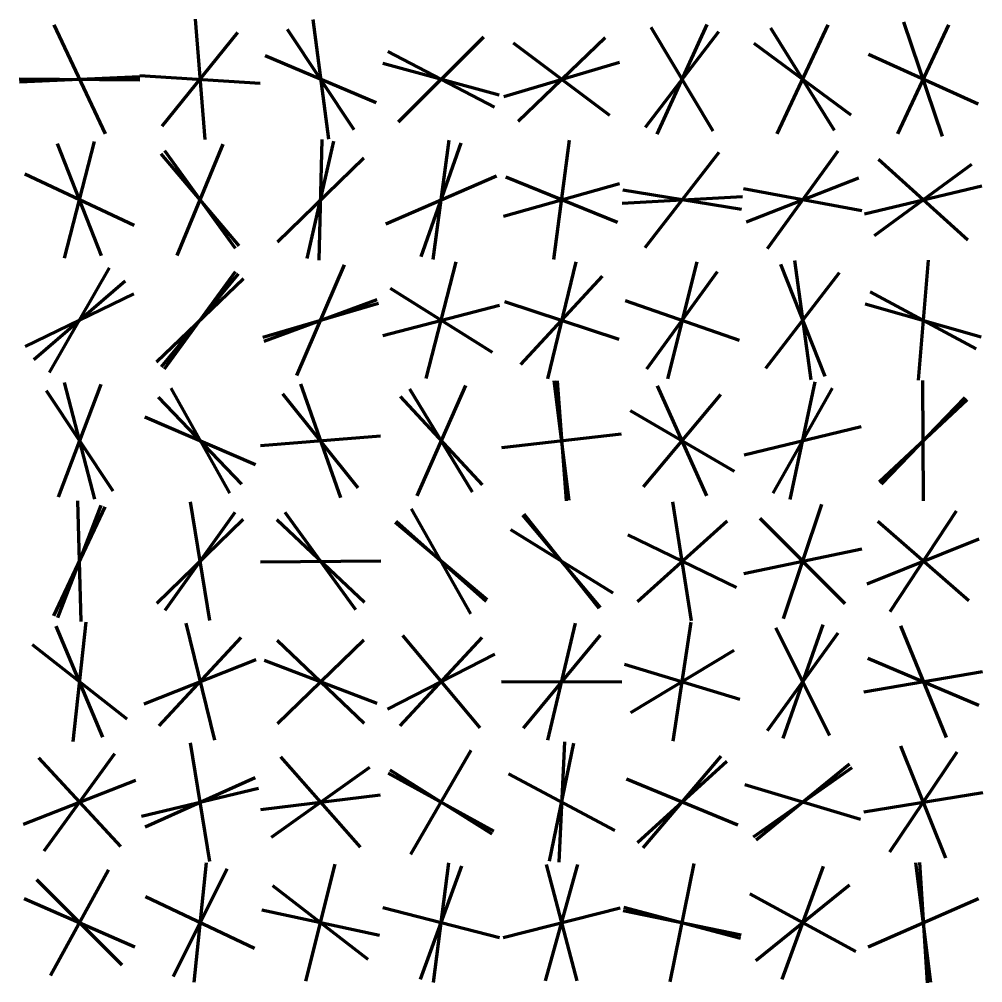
# Model space of a CAD drawing. Header units: millimetres. Extents: x 18 to 300, y 18 to 300.
# Drawn here: x 17.6 to 299.6, y 17.7 to 299.8 of the extents above; entities that cross this region are included whole.
import ezdxf

# ---------------------------------------------------------------- set-up
doc = ezdxf.new("R2010")
doc.units = ezdxf.units.MM
doc.header["$MEASUREMENT"] = 0
doc.layers.add('Camada 1', color=7, linetype='Continuous')

# ---------------------------------------------------------------- blocks, each defined once
blk = doc.blocks.new('block 3')
at = {"layer": 'Camada 1', "color": 250, "lineweight": 106, "true_color": 0x262624}
blk.add_lwpolyline([(27.76786649940278, 298.1825364132215), (42.7876890385139, 266.26190789009)], dxfattribs=at)
blk = doc.blocks.new('block 4')
at = {"layer": 'Camada 1', "color": 250, "lineweight": 106, "true_color": 0x262624}
blk.add_lwpolyline([(69.15898042657697, 299.8057369717695), (71.95213064925636, 264.638707331542)], dxfattribs=at)
blk = doc.blocks.new('block 5')
at = {"layer": 'Camada 1', "color": 250, "lineweight": 106, "true_color": 0x262624}
blk.add_lwpolyline([(103.5423211535905, 299.7116949487701), (108.1243454601595, 264.7327493545415)], dxfattribs=at)
blk = doc.blocks.new('block 6')
at = {"layer": 'Camada 1', "color": 250, "lineweight": 106, "true_color": 0x262624}
blk.add_lwpolyline([(128.6356599804042, 269.7525177883807), (153.5865621712625, 294.6919265149309)], dxfattribs=at)
blk = doc.blocks.new('block 7')
at = {"layer": 'Camada 1', "color": 250, "lineweight": 106, "true_color": 0x262624}
blk.add_lwpolyline([(163.6994429434045, 269.9703500572663), (189.0783347461789, 294.4740942460453)], dxfattribs=at)
blk = doc.blocks.new('block 8')
at = {"layer": 'Camada 1', "color": 250, "lineweight": 106, "true_color": 0x262624}
blk.add_lwpolyline([(204.3876171139189, 266.155304221321), (218.9457161135811, 298.2891400819905)], dxfattribs=at)
blk = doc.blocks.new('block 9')
at = {"layer": 'Camada 1', "color": 250, "lineweight": 106, "true_color": 0x262624}
blk.add_lwpolyline([(261.1523911863025, 271.7692485931145), (232.7364975791143, 292.675195710197)], dxfattribs=at)
blk = doc.blocks.new('block 10')
at = {"layer": 'Camada 1', "color": 250, "lineweight": 106, "true_color": 0x262624}
blk.add_lwpolyline([(298.2892662451662, 274.9434528391864), (266.1551780581672, 289.5009914641251)], dxfattribs=at)
blk = doc.blocks.new('block 11')
at = {"layer": 'Camada 1', "color": 250, "lineweight": 106, "true_color": 0x262624}
blk.add_lwpolyline([(51.24258554190833, 239.4440894471913), (19.31296999600834, 254.4447993182036)], dxfattribs=at)
blk = doc.blocks.new('block 12')
at = {"layer": 'Camada 1', "color": 250, "lineweight": 106, "true_color": 0x262624}
blk.add_lwpolyline([(81.96829329368671, 233.4952870089756), (59.14281778214662, 260.3936017564192)], dxfattribs=at)
blk = doc.blocks.new('block 13')
at = {"layer": 'Camada 1', "color": 250, "lineweight": 106, "true_color": 0x262624}
blk.add_lwpolyline([(105.4190266487102, 229.3104222422982), (106.2476399650398, 264.5784665230967)], dxfattribs=at)
blk = doc.blocks.new('block 14')
at = {"layer": 'Camada 1', "color": 250, "lineweight": 106, "true_color": 0x262624}
blk.add_lwpolyline([(138.7929331019404, 229.4585514653827), (143.4292890497262, 264.4303373000121)], dxfattribs=at)
blk = doc.blocks.new('block 15')
at = {"layer": 'Camada 1', "color": 250, "lineweight": 106, "true_color": 0x262624}
blk.add_lwpolyline([(174.1230005087262, 229.4516987028178), (178.6547771808572, 264.4371900625771)], dxfattribs=at)
blk = doc.blocks.new('block 16')
at = {"layer": 'Camada 1', "color": 250, "lineweight": 106, "true_color": 0x262624}
blk.add_lwpolyline([(200.8536727969384, 233.0085358517208), (222.4796604305617, 260.8803529136741)], dxfattribs=at)
blk = doc.blocks.new('block 17')
at = {"layer": 'Camada 1', "color": 250, "lineweight": 106, "true_color": 0x262624}
blk.add_lwpolyline([(236.6016617322537, 232.6560832806155), (257.287227033163, 261.2328054847793)], dxfattribs=at)
blk = doc.blocks.new('block 18')
at = {"layer": 'Camada 1', "color": 250, "lineweight": 106, "true_color": 0x262624}
blk.add_lwpolyline([(265.0667957712814, 242.8430142081038), (299.377648532052, 251.0458745572911)], dxfattribs=at)
blk = doc.blocks.new('block 19')
at = {"layer": 'Camada 1', "color": 250, "lineweight": 106, "true_color": 0x262624}
blk.add_lwpolyline([(21.93146440169622, 200.1338299360113), (48.62409113622044, 223.1995032914669)], dxfattribs=at)
blk = doc.blocks.new('block 20')
at = {"layer": 'Camada 1', "color": 250, "lineweight": 106, "true_color": 0x262624}
blk.add_lwpolyline([(60.16037417106511, 197.4163826061364), (80.95073690476823, 225.9169506213418)], dxfattribs=at)
blk = doc.blocks.new('block 21')
at = {"layer": 'Camada 1', "color": 250, "lineweight": 106, "true_color": 0x262624}
blk.add_lwpolyline([(89.27397636327493, 205.5906407145167), (122.3926902504751, 217.7426925129615)], dxfattribs=at)
blk = doc.blocks.new('block 22')
at = {"layer": 'Camada 1', "color": 250, "lineweight": 106, "true_color": 0x262624}
blk.add_lwpolyline([(126.1808254833806, 221.0590558360262), (156.041396668286, 202.274277391452)], dxfattribs=at)
blk = doc.blocks.new('block 23')
at = {"layer": 'Camada 1', "color": 250, "lineweight": 106, "true_color": 0x262624}
blk.add_lwpolyline([(180.5677366798705, 228.8033998185483), (172.2100410097128, 194.5299334089299)], dxfattribs=at)
blk = doc.blocks.new('block 24')
at = {"layer": 'Camada 1', "color": 250, "lineweight": 106, "true_color": 0x262624}
blk.add_lwpolyline([(215.9353928245519, 228.781232950503), (207.3979404029481, 194.5521002769752)], dxfattribs=at)
blk = doc.blocks.new('block 25')
at = {"layer": 'Camada 1', "color": 250, "lineweight": 106, "true_color": 0x262624}
blk.add_lwpolyline([(240.4217509407095, 228.0552259676295), (253.4671378247072, 195.2781072598487)], dxfattribs=at)
blk = doc.blocks.new('block 26')
at = {"layer": 'Camada 1', "color": 250, "lineweight": 106, "true_color": 0x262624}
blk.add_lwpolyline([(265.2628123262635, 216.5152552886154), (299.1816319770699, 206.8180779388629)], dxfattribs=at)
blk = doc.blocks.new('block 27')
at = {"layer": 'Camada 1', "color": 250, "lineweight": 106, "true_color": 0x262624}
blk.add_lwpolyline([(39.72549192442108, 159.3199630842224), (30.83006361349559, 193.4578146053391)], dxfattribs=at)
blk = doc.blocks.new('block 28')
at = {"layer": 'Camada 1', "color": 250, "lineweight": 106, "true_color": 0x262624}
blk.add_lwpolyline([(82.74378041841274, 163.6382969142412), (58.3673306574206, 189.1394807753204)], dxfattribs=at)
blk = doc.blocks.new('block 29')
at = {"layer": 'Camada 1', "color": 250, "lineweight": 106, "true_color": 0x262624}
blk.add_lwpolyline([(116.8633845404688, 162.6241374685334), (94.80328207328118, 190.1536402210282)], dxfattribs=at)
blk = doc.blocks.new('block 30')
at = {"layer": 'Camada 1', "color": 250, "lineweight": 106, "true_color": 0x262624}
blk.add_lwpolyline([(150.2814531281727, 161.3212010523258), (131.9407690234939, 191.4565766372357)], dxfattribs=at)
blk = doc.blocks.new('block 31')
at = {"layer": 'Camada 1', "color": 250, "lineweight": 106, "true_color": 0x262624}
blk.add_lwpolyline([(178.6161496995718, 158.8911828498073), (174.1616279900115, 193.8865948397543)], dxfattribs=at)
blk = doc.blocks.new('block 32')
at = {"layer": 'Camada 1', "color": 250, "lineweight": 106, "true_color": 0x262624}
blk.add_lwpolyline([(218.8713550186017, 160.2884893132426), (204.4619782088983, 192.4892883763189)], dxfattribs=at)
blk = doc.blocks.new('block 33')
at = {"layer": 'Camada 1', "color": 250, "lineweight": 106, "true_color": 0x262624}
blk.add_lwpolyline([(243.2860574511439, 159.1335528028757), (250.6028313142727, 193.6442248866858)], dxfattribs=at)
blk = doc.blocks.new('block 34')
at = {"layer": 'Camada 1', "color": 250, "lineweight": 106, "true_color": 0x262624}
blk.add_lwpolyline([(282.295460977656, 158.750152407459), (282.1489833256774, 194.0276252821025)], dxfattribs=at)
blk = doc.blocks.new('block 35')
at = {"layer": 'Camada 1', "color": 250, "lineweight": 106, "true_color": 0x262624}
blk.add_lwpolyline([(35.78244100723752, 123.4794429298054), (34.77311453067914, 158.7427792218395)], dxfattribs=at)
blk = doc.blocks.new('block 36')
at = {"layer": 'Camada 1', "color": 250, "lineweight": 106, "true_color": 0x262624}
blk.add_lwpolyline([(57.92815562959039, 128.7953005409009), (83.18295544624294, 153.426921610744)], dxfattribs=at)
blk = doc.blocks.new('block 37')
at = {"layer": 'Camada 1', "color": 250, "lineweight": 106, "true_color": 0x262624}
blk.add_lwpolyline([(118.6484366689866, 128.9907335912461), (93.01822994476345, 153.2314885603988)], dxfattribs=at)
blk = doc.blocks.new('block 38')
at = {"layer": 'Camada 1', "color": 250, "lineweight": 106, "true_color": 0x262624}
blk.add_lwpolyline([(154.6040912248286, 129.7502179698841), (127.618130926838, 152.4720041817607)], dxfattribs=at)
blk = doc.blocks.new('block 39')
at = {"layer": 'Camada 1', "color": 250, "lineweight": 106, "true_color": 0x262624}
blk.add_lwpolyline([(187.7296357960399, 127.6011945733201), (165.0481418935434, 154.6210275783248)], dxfattribs=at)
blk = doc.blocks.new('block 40')
at = {"layer": 'Camada 1', "color": 250, "lineweight": 106, "true_color": 0x262624}
blk.add_lwpolyline([(227.539173415374, 133.417352214204), (195.794159812126, 148.8048699374408)], dxfattribs=at)
blk = doc.blocks.new('block 41')
at = {"layer": 'Camada 1', "color": 250, "lineweight": 106, "true_color": 0x262624}
blk.add_lwpolyline([(259.3655874925142, 128.5873089988652), (234.5233012729025, 153.6349131527797)], dxfattribs=at)
blk = doc.blocks.new('block 42')
at = {"layer": 'Camada 1', "color": 250, "lineweight": 106, "true_color": 0x262624}
blk.add_lwpolyline([(295.5245602964979, 129.5275788844218), (268.9198840068354, 152.6946432672231)], dxfattribs=at)
blk = doc.blocks.new('block 43')
at = {"layer": 'Camada 1', "color": 250, "lineweight": 106, "true_color": 0x262624}
blk.add_lwpolyline([(42.10548748347873, 89.5694841386028), (28.45006805443794, 122.0971824751254)], dxfattribs=at)
blk = doc.blocks.new('block 44')
at = {"layer": 'Camada 1', "color": 250, "lineweight": 106, "true_color": 0x262624}
blk.add_lwpolyline([(58.57234369740863, 92.88987784910121), (82.53876737842471, 118.776788764627)], dxfattribs=at)
blk = doc.blocks.new('block 45')
at = {"layer": 'Camada 1', "color": 250, "lineweight": 106, "true_color": 0x262624}
blk.add_lwpolyline([(93.17918049946496, 93.54501372554003), (118.487486114285, 118.1216528881882)], dxfattribs=at)
blk = doc.blocks.new('block 46')
at = {"layer": 'Camada 1', "color": 250, "lineweight": 106, "true_color": 0x262624}
blk.add_lwpolyline([(125.4052836879499, 97.80479733352095), (156.8169384637168, 113.8618692802072)], dxfattribs=at)
blk = doc.blocks.new('block 47')
at = {"layer": 'Camada 1', "color": 250, "lineweight": 106, "true_color": 0x262624}
blk.add_lwpolyline([(158.750101942204, 105.893272888433), (194.0276757473793, 105.7733937252952)], dxfattribs=at)
blk = doc.blocks.new('block 48')
at = {"layer": 'Camada 1', "color": 250, "lineweight": 106, "true_color": 0x262624}
blk.add_lwpolyline([(194.7779470609121, 110.9226912396561), (228.555386166588, 100.7439753740721)], dxfattribs=at)
blk = doc.blocks.new('block 49')
at = {"layer": 'Camada 1', "color": 250, "lineweight": 106, "true_color": 0x262624}
blk.add_lwpolyline([(239.1199442105063, 121.6417996860645), (254.7689445549104, 90.02486692766368)], dxfattribs=at)
blk = doc.blocks.new('block 50')
at = {"layer": 'Camada 1', "color": 250, "lineweight": 106, "true_color": 0x262624}
blk.add_lwpolyline([(265.9827855557832, 112.7189061798543), (298.4616587475502, 98.94776043387387)], dxfattribs=at)
blk = doc.blocks.new('block 51')
at = {"layer": 'Camada 1', "color": 250, "lineweight": 106, "true_color": 0x262624}
blk.add_lwpolyline([(18.84435058824652, 64.14674485360182), (51.71120494967015, 76.9643662222097)], dxfattribs=at)
blk = doc.blocks.new('block 52')
at = {"layer": 'Camada 1', "color": 250, "lineweight": 106, "true_color": 0x262624}
blk.add_lwpolyline([(54.45549559556361, 63.35010910270589), (86.65561548026973, 77.76100197310562)], dxfattribs=at)
blk = doc.blocks.new('block 53')
at = {"layer": 'Camada 1', "color": 250, "lineweight": 106, "true_color": 0x262624}
blk.add_lwpolyline([(88.32249267509208, 68.43403019161724), (123.3441739386579, 72.67708088419428)], dxfattribs=at)
blk = doc.blocks.new('block 54')
at = {"layer": 'Camada 1', "color": 250, "lineweight": 106, "true_color": 0x262624}
blk.add_lwpolyline([(125.6454994049804, 79.0376112909104), (156.5767227466863, 62.07349978490112)], dxfattribs=at)
blk = doc.blocks.new('block 55')
at = {"layer": 'Camada 1', "color": 250, "lineweight": 106, "true_color": 0x262624}
blk.add_lwpolyline([(177.2422735099988, 88.17378835823737), (175.5355041795845, 52.93732271757415)], dxfattribs=at)
blk = doc.blocks.new('block 56')
at = {"layer": 'Camada 1', "color": 250, "lineweight": 106, "true_color": 0x262624}
blk.add_lwpolyline([(224.7017007587207, 82.43908481059063), (198.6316324687793, 58.67202626522089)], dxfattribs=at)
blk = doc.blocks.new('block 57')
at = {"layer": 'Camada 1', "color": 250, "lineweight": 106, "true_color": 0x262624}
blk.add_lwpolyline([(260.6127082732797, 81.70494871446884), (233.276180492137, 59.40616236134268)], dxfattribs=at)
blk = doc.blocks.new('block 58')
at = {"layer": 'Camada 1', "color": 250, "lineweight": 106, "true_color": 0x262624}
blk.add_lwpolyline([(292.0791515060556, 85.18331447762112), (272.3652927972777, 55.9277965981904)], dxfattribs=at)
blk = doc.blocks.new('block 59')
at = {"layer": 'Camada 1', "color": 250, "lineweight": 106, "true_color": 0x262624}
blk.add_lwpolyline([(43.73752840011625, 50.75560098278783), (26.81802713780041, 19.79995455510702)], dxfattribs=at)
blk = doc.blocks.new('block 60')
at = {"layer": 'Camada 1', "color": 250, "lineweight": 106, "true_color": 0x262624}
blk.add_lwpolyline([(72.3847471638194, 52.82156485984329), (68.72636391201395, 17.73399067805156)], dxfattribs=at)
blk = doc.blocks.new('block 61')
at = {"layer": 'Camada 1', "color": 250, "lineweight": 106, "true_color": 0x262624}
blk.add_lwpolyline([(88.59015308589295, 38.99303458689925), (123.076513527857, 31.5625209509956)], dxfattribs=at)
blk = doc.blocks.new('block 62')
at = {"layer": 'Camada 1', "color": 250, "lineweight": 106, "true_color": 0x262624}
blk.add_lwpolyline([(124.0285565394036, 39.67285901763871), (158.1936656122631, 30.88269652025614)], dxfattribs=at)
blk = doc.blocks.new('block 63')
at = {"layer": 'Camada 1', "color": 250, "lineweight": 106, "true_color": 0x262624}
blk.add_lwpolyline([(171.898856409795, 52.33562114684283), (180.8789212797884, 18.21993439105202)], dxfattribs=at)
blk = doc.blocks.new('block 64')
at = {"layer": 'Camada 1', "color": 250, "lineweight": 106, "true_color": 0x262624}
blk.add_lwpolyline([(194.3908879337178, 38.83837957411841), (228.9424452937822, 31.71717596377644)], dxfattribs=at)
blk = doc.blocks.new('block 65')
at = {"layer": 'Camada 1', "color": 250, "lineweight": 106, "true_color": 0x262624}
blk.add_lwpolyline([(233.2357746359087, 24.17810339289016), (260.653114129508, 46.37745214500469)], dxfattribs=at)
blk = doc.blocks.new('block 66')
at = {"layer": 'Camada 1', "color": 250, "lineweight": 106, "true_color": 0x262624}
blk.add_lwpolyline([(284.4338782000077, 17.7780931150069), (280.0105661033257, 52.77746242288795)], dxfattribs=at)
blk = doc.blocks.new('block 2')
at = {"layer": 'Camada 1'}
for name in ['block 4', 'block 5', 'block 3', 'block 8', 'block 6', 'block 7', 'block 9', 'block 10', 'block 13', 'block 14', 'block 15', 'block 12', 'block 16', 'block 17', 'block 11', 'block 18', 'block 23', 'block 24', 'block 20', 'block 25', 'block 19', 'block 22', 'block 21', 'block 26', 'block 27', 'block 31', 'block 32', 'block 33', 'block 34', 'block 28', 'block 29', 'block 30', 'block 35', 'block 36', 'block 37', 'block 38', 'block 39', 'block 41', 'block 42', 'block 40', 'block 43', 'block 49', 'block 44', 'block 45', 'block 46', 'block 48', 'block 50', 'block 47', 'block 55', 'block 58', 'block 56', 'block 54', 'block 57', 'block 51', 'block 52', 'block 53', 'block 60', 'block 63', 'block 66', 'block 59', 'block 65', 'block 62', 'block 61', 'block 64']:
    blk.add_blockref(name, (0, 0), dxfattribs=at)
blk = doc.blocks.new('block 68')
at = {"layer": 'Camada 1', "color": 142, "lineweight": 106, "true_color": 0x009fe3}
blk.add_lwpolyline([(17.65622370331486, 281.4403992047903), (52.89933183460181, 283.0040450985212)], dxfattribs=at)
blk = doc.blocks.new('block 69')
at = {"layer": 'Camada 1', "color": 142, "lineweight": 106, "true_color": 0x009fe3}
blk.add_lwpolyline([(59.45683789919204, 268.5127775527526), (81.6542731766413, 295.9316667505589)], dxfattribs=at)
blk = doc.blocks.new('block 70')
at = {"layer": 'Camada 1', "color": 142, "lineweight": 106, "true_color": 0x009fe3}
blk.add_lwpolyline([(122.0794554991302, 275.352439124413), (89.58721111461982, 289.0920051788985)], dxfattribs=at)
blk = doc.blocks.new('block 71')
at = {"layer": 'Camada 1', "color": 142, "lineweight": 106, "true_color": 0x009fe3}
blk.add_lwpolyline([(158.1251979141167, 277.5691306600668), (124.0970242375499, 286.8753136432447)], dxfattribs=at)
blk = doc.blocks.new('block 72')
at = {"layer": 'Camada 1', "color": 142, "lineweight": 106, "true_color": 0x009fe3}
blk.add_lwpolyline([(190.4989477515811, 271.6374858865763), (162.2788299380023, 292.8069584167352)], dxfattribs=at)
blk = doc.blocks.new('block 73')
at = {"layer": 'Camada 1', "color": 142, "lineweight": 106, "true_color": 0x009fe3}
blk.add_lwpolyline([(220.6970800487132, 267.0702573651525), (202.6362531787868, 297.374186938159)], dxfattribs=at)
blk = doc.blocks.new('block 74')
at = {"layer": 'Camada 1', "color": 142, "lineweight": 106, "true_color": 0x009fe3}
blk.add_lwpolyline([(256.2745510560007, 267.2529363709019), (237.614337709416, 297.1915079324096)], dxfattribs=at)
blk = doc.blocks.new('block 75')
at = {"layer": 'Camada 1', "color": 142, "lineweight": 106, "true_color": 0x009fe3}
blk.add_lwpolyline([(287.8977415073728, 265.5213574484008), (276.5467027959606, 298.9230868549108)], dxfattribs=at)
blk = doc.blocks.new('block 76')
at = {"layer": 'Camada 1', "color": 142, "lineweight": 106, "true_color": 0x009fe3}
blk.add_lwpolyline([(41.71127543052337, 230.5206655300094), (28.8442801073933, 263.3682232353855)], dxfattribs=at)
blk = doc.blocks.new('block 77')
at = {"layer": 'Camada 1', "color": 142, "lineweight": 106, "true_color": 0x009fe3}
blk.add_lwpolyline([(80.89237592747752, 232.651769551741), (60.21873514835583, 261.2371192136538)], dxfattribs=at)
blk = doc.blocks.new('block 78')
at = {"layer": 'Camada 1', "color": 142, "lineweight": 106, "true_color": 0x009fe3}
blk.add_lwpolyline([(101.9163089963482, 229.7459753359406), (109.7503576174018, 264.1429134294543)], dxfattribs=at)
blk = doc.blocks.new('block 79')
at = {"layer": 'Camada 1', "color": 142, "lineweight": 106, "true_color": 0x009fe3}
blk.add_lwpolyline([(135.2834426232061, 230.2960604018964), (146.9387795284605, 263.5928283634984)], dxfattribs=at)
blk = doc.blocks.new('block 80')
at = {"layer": 'Camada 1', "color": 142, "lineweight": 106, "true_color": 0x009fe3}
blk.add_lwpolyline([(192.7448118906824, 240.3403415302489), (160.0329657989009, 253.5485472351459)], dxfattribs=at)
blk = doc.blocks.new('block 81')
at = {"layer": 'Camada 1', "color": 142, "lineweight": 106, "true_color": 0x009fe3}
blk.add_lwpolyline([(229.0715407007459, 244.0807481865725), (194.2617925267542, 249.8081405788224)], dxfattribs=at)
blk = doc.blocks.new('block 82')
at = {"layer": 'Camada 1', "color": 142, "lineweight": 106, "true_color": 0x009fe3}
blk.add_lwpolyline([(264.2931737586741, 243.7582283519824), (229.5957150067426, 250.1306604134125)], dxfattribs=at)
blk = doc.blocks.new('block 83')
at = {"layer": 'Camada 1', "color": 142, "lineweight": 106, "true_color": 0x009fe3}
blk.add_lwpolyline([(295.297214273631, 235.1048924351629), (269.1472300297024, 258.783996330232)], dxfattribs=at)
blk = doc.blocks.new('block 84')
at = {"layer": 'Camada 1', "color": 142, "lineweight": 106, "true_color": 0x009fe3}
blk.add_lwpolyline([(26.51325846048963, 196.3593613279266), (44.04229707742704, 226.9739718995516)], dxfattribs=at)
blk = doc.blocks.new('block 85')
at = {"layer": 'Camada 1', "color": 142, "lineweight": 106, "true_color": 0x009fe3}
blk.add_lwpolyline([(57.82058681261107, 199.4621193738044), (83.29052426322228, 223.8712138536738)], dxfattribs=at)
blk = doc.blocks.new('block 86')
at = {"layer": 'Camada 1', "color": 142, "lineweight": 106, "true_color": 0x009fe3}
blk.add_lwpolyline([(88.90797807371509, 206.7005064856388), (122.7586885400349, 216.6328267418394)], dxfattribs=at)
blk = doc.blocks.new('block 87')
at = {"layer": 'Camada 1', "color": 142, "lineweight": 106, "true_color": 0x009fe3}
blk.add_lwpolyline([(124.0354965648242, 207.2446981547616), (158.1867255868425, 216.0886350727166)], dxfattribs=at)
blk = doc.blocks.new('block 88')
at = {"layer": 'Camada 1', "color": 142, "lineweight": 106, "true_color": 0x009fe3}
blk.add_lwpolyline([(159.6315051464512, 217.1730705552654), (193.1462725431321, 206.1602626722128)], dxfattribs=at)
blk = doc.blocks.new('block 89')
at = {"layer": 'Camada 1', "color": 142, "lineweight": 106, "true_color": 0x009fe3}
blk.add_lwpolyline([(195.0133759372002, 217.4802994142887), (228.3199572902998, 205.8530338131895)], dxfattribs=at)
blk = doc.blocks.new('block 90')
at = {"layer": 'Camada 1', "color": 142, "lineweight": 106, "true_color": 0x009fe3}
blk.add_lwpolyline([(244.5624980257159, 229.1439867440095), (249.3263907397008, 194.1893464834687)], dxfattribs=at)
blk = doc.blocks.new('block 91')
at = {"layer": 'Camada 1', "color": 142, "lineweight": 106, "true_color": 0x009fe3}
blk.add_lwpolyline([(283.6688761542115, 229.2461315962646), (280.7755681491218, 194.0872016312136)], dxfattribs=at)
blk = doc.blocks.new('block 92')
at = {"layer": 'Camada 1', "color": 142, "lineweight": 106, "true_color": 0x009fe3}
blk.add_lwpolyline([(41.52425536054712, 192.884703710458), (29.03130017736955, 159.8930739791035)], dxfattribs=at)
blk = doc.blocks.new('block 93')
at = {"layer": 'Camada 1', "color": 142, "lineweight": 106, "true_color": 0x009fe3}
blk.add_lwpolyline([(54.35876419443571, 183.3741837115832), (86.75234688139763, 169.4035939779784)], dxfattribs=at)
blk = doc.blocks.new('block 94')
at = {"layer": 'Camada 1', "color": 142, "lineweight": 106, "true_color": 0x009fe3}
blk.add_lwpolyline([(88.2526424389321, 174.9572079129116), (123.4140241748179, 177.82056977665)], dxfattribs=at)
blk = doc.blocks.new('block 95')
at = {"layer": 'Camada 1', "color": 142, "lineweight": 106, "true_color": 0x009fe3}
blk.add_lwpolyline([(148.1988803961587, 192.5411004339998), (134.023341755508, 160.2366772555618)], dxfattribs=at)
blk = doc.blocks.new('block 96')
at = {"layer": 'Camada 1', "color": 142, "lineweight": 106, "true_color": 0x009fe3}
blk.add_lwpolyline([(175.0554183143171, 193.9773019497657), (177.7223593752663, 158.8004757397959)], dxfattribs=at)
blk = doc.blocks.new('block 97')
at = {"layer": 'Camada 1', "color": 142, "lineweight": 106, "true_color": 0x009fe3}
blk.add_lwpolyline([(196.4210298828639, 185.2602452238733), (226.9123033446361, 167.5175324656882)], dxfattribs=at)
blk = doc.blocks.new('block 98')
at = {"layer": 'Camada 1', "color": 142, "lineweight": 106, "true_color": 0x009fe3}
blk.add_lwpolyline([(229.7937249397276, 172.2678192708755), (264.095163825689, 180.5099584186861)], dxfattribs=at)
blk = doc.blocks.new('block 99')
at = {"layer": 'Camada 1', "color": 142, "lineweight": 106, "true_color": 0x009fe3}
blk.add_lwpolyline([(269.3540829491762, 164.3248348023845), (295.0903613541571, 188.452942887177)], dxfattribs=at)
blk = doc.blocks.new('block 100')
at = {"layer": 'Camada 1', "color": 142, "lineweight": 106, "true_color": 0x009fe3}
blk.add_lwpolyline([(28.89955218986722, 124.6657888113948), (41.65600334804945, 157.5564333402501)], dxfattribs=at)
blk = doc.blocks.new('block 101')
at = {"layer": 'Camada 1', "color": 142, "lineweight": 106, "true_color": 0x009fe3}
blk.add_lwpolyline([(73.38160727408156, 123.700084431826), (67.72950380175178, 158.5221377198189)], dxfattribs=at)
blk = doc.blocks.new('block 102')
at = {"layer": 'Camada 1', "color": 142, "lineweight": 106, "true_color": 0x009fe3}
blk.add_lwpolyline([(116.1842934331244, 126.8286733343252), (95.48237318062559, 155.3935488173196)], dxfattribs=at)
blk = doc.blocks.new('block 103')
at = {"layer": 'Camada 1', "color": 142, "lineweight": 106, "true_color": 0x009fe3}
blk.add_lwpolyline([(149.7737278704592, 125.7459074109899), (132.4484942812074, 156.476314740655)], dxfattribs=at)
blk = doc.blocks.new('block 104')
at = {"layer": 'Camada 1', "color": 142, "lineweight": 106, "true_color": 0x009fe3}
blk.add_lwpolyline([(187.3689952355429, 127.306485831358), (165.4087824540405, 154.9157363202869)], dxfattribs=at)
blk = doc.blocks.new('block 105')
at = {"layer": 'Camada 1', "color": 142, "lineweight": 106, "true_color": 0x009fe3}
blk.add_lwpolyline([(214.4146543660503, 123.6875932271567), (208.9186788614497, 158.5346289244882)], dxfattribs=at)
blk = doc.blocks.new('block 106')
at = {"layer": 'Camada 1', "color": 142, "lineweight": 106, "true_color": 0x009fe3}
blk.add_lwpolyline([(229.6780722179674, 137.5051730630809), (264.2108165474493, 144.717049088564)], dxfattribs=at)
blk = doc.blocks.new('block 107')
at = {"layer": 'Camada 1', "color": 142, "lineweight": 106, "true_color": 0x009fe3}
blk.add_lwpolyline([(272.5175969697555, 126.3818664863878), (291.9268473335778, 155.8403556652571)], dxfattribs=at)
blk = doc.blocks.new('block 108')
at = {"layer": 'Camada 1', "color": 142, "lineweight": 106, "true_color": 0x009fe3}
blk.add_lwpolyline([(33.37499201498188, 88.29737569170024), (37.18056352293479, 123.369290922028)], dxfattribs=at)
blk = doc.blocks.new('block 109')
at = {"layer": 'Camada 1', "color": 142, "lineweight": 106, "true_color": 0x009fe3}
blk.add_lwpolyline([(54.1587787565627, 99.33132484140476), (86.95233231927064, 112.3353417723234)], dxfattribs=at)
blk = doc.blocks.new('block 110')
at = {"layer": 'Camada 1', "color": 142, "lineweight": 106, "true_color": 0x009fe3}
blk.add_lwpolyline([(89.3552023114559, 112.1263130639376), (122.3114643022941, 99.54035354979058)], dxfattribs=at)
blk = doc.blocks.new('block 111')
at = {"layer": 'Camada 1', "color": 142, "lineweight": 106, "true_color": 0x009fe3}
blk.add_lwpolyline([(129.8156756252025, 119.3811576349329), (152.4065465264641, 92.28550897879529)], dxfattribs=at)
blk = doc.blocks.new('block 112')
at = {"layer": 'Camada 1', "color": 142, "lineweight": 106, "true_color": 0x009fe3}
blk.add_lwpolyline([(187.6276675722155, 119.4281944168282), (165.1501101173679, 92.23847219689996)], dxfattribs=at)
blk = doc.blocks.new('block 113')
at = {"layer": 'Camada 1', "color": 142, "lineweight": 106, "true_color": 0x009fe3}
blk.add_lwpolyline([(226.7756402505074, 114.9354936308972), (196.5576929769926, 96.73117298283096)], dxfattribs=at)
blk = doc.blocks.new('block 114')
at = {"layer": 'Camada 1', "color": 142, "lineweight": 106, "true_color": 0x009fe3}
blk.add_lwpolyline([(252.7876861009835, 122.4762575767109), (241.1012026644332, 89.19040903701735)], dxfattribs=at)
blk = doc.blocks.new('block 115')
at = {"layer": 'Camada 1', "color": 142, "lineweight": 106, "true_color": 0x009fe3}
blk.add_lwpolyline([(275.5283258207915, 122.152713192087), (288.9161184825419, 89.51395342164116)], dxfattribs=at)
blk = doc.blocks.new('block 116')
at = {"layer": 'Camada 1', "color": 142, "lineweight": 106, "true_color": 0x009fe3}
blk.add_lwpolyline([(24.90476957831036, 56.28912264521592), (45.65078595960631, 84.8219884305956)], dxfattribs=at)
blk = doc.blocks.new('block 117')
at = {"layer": 'Camada 1', "color": 142, "lineweight": 106, "true_color": 0x009fe3}
blk.add_lwpolyline([(73.36595673349518, 53.14199616837707), (67.74515434233815, 87.96911490743446)], dxfattribs=at)
blk = doc.blocks.new('block 118')
at = {"layer": 'Camada 1', "color": 142, "lineweight": 106, "true_color": 0x009fe3}
blk.add_lwpolyline([(117.4967320383565, 57.32318853560074), (94.1699345753935, 83.78792254021079)], dxfattribs=at)
blk = doc.blocks.new('block 119')
at = {"layer": 'Camada 1', "color": 142, "lineweight": 106, "true_color": 0x009fe3}
blk.add_lwpolyline([(156.0351484375521, 61.15324147999218), (126.1870737141145, 79.95786959581935)], dxfattribs=at)
blk = doc.blocks.new('block 120')
at = {"layer": 'Camada 1', "color": 142, "lineweight": 106, "true_color": 0x009fe3}
blk.add_lwpolyline([(191.9757307006462, 62.29839140853397), (160.8020469889371, 78.81271966727755)], dxfattribs=at)
blk = doc.blocks.new('block 121')
at = {"layer": 'Camada 1', "color": 142, "lineweight": 106, "true_color": 0x009fe3}
blk.add_lwpolyline([(227.958535569541, 63.79497829470485), (195.374797657959, 77.31613278110667)], dxfattribs=at)
blk = doc.blocks.new('block 122')
at = {"layer": 'Camada 1', "color": 142, "lineweight": 106, "true_color": 0x009fe3}
blk.add_lwpolyline([(263.8484801437461, 65.51730525179146), (230.0404086216706, 75.59380582402007)], dxfattribs=at)
blk = doc.blocks.new('block 123')
at = {"layer": 'Camada 1', "color": 142, "lineweight": 106, "true_color": 0x009fe3}
blk.add_lwpolyline([(288.8028250119624, 54.19016289514133), (275.6416192913709, 86.9209481806702)], dxfattribs=at)
blk = doc.blocks.new('block 124')
at = {"layer": 'Camada 1', "color": 142, "lineweight": 106, "true_color": 0x009fe3}
blk.add_lwpolyline([(47.73700533276126, 22.79186354172223), (22.8185502051554, 47.76369199617262)], dxfattribs=at)
blk = doc.blocks.new('block 125')
at = {"layer": 'Camada 1', "color": 142, "lineweight": 106, "true_color": 0x009fe3}
blk.add_lwpolyline([(86.47893868708299, 27.68987505934699), (54.63217238875035, 42.86568047854787)], dxfattribs=at)
blk = doc.blocks.new('block 126')
at = {"layer": 'Camada 1', "color": 142, "lineweight": 106, "true_color": 0x009fe3}
blk.add_lwpolyline([(119.8040460495654, 24.50978845571902), (91.86262056418461, 46.04576708217584)], dxfattribs=at)
blk = doc.blocks.new('block 127')
at = {"layer": 'Camada 1', "color": 142, "lineweight": 106, "true_color": 0x009fe3}
blk.add_lwpolyline([(135.0905533376701, 18.6981737401255), (147.1316688139966, 51.85738179776935)], dxfattribs=at)
blk = doc.blocks.new('block 128')
at = {"layer": 'Camada 1', "color": 142, "lineweight": 106, "true_color": 0x009fe3}
blk.add_lwpolyline([(159.2990631046339, 30.91105642265081), (193.4787145849494, 39.64449911524404)], dxfattribs=at)
blk = doc.blocks.new('block 129')
at = {"layer": 'Camada 1', "color": 142, "lineweight": 106, "true_color": 0x009fe3}
blk.add_lwpolyline([(194.6238776554876, 39.82461884862862), (228.7094555720124, 30.73093668926623)], dxfattribs=at)
blk = doc.blocks.new('block 130')
at = {"layer": 'Camada 1', "color": 142, "lineweight": 106, "true_color": 0x009fe3}
blk.add_lwpolyline([(231.4429403428457, 43.69405783033343), (262.445948422571, 26.86149770756142)], dxfattribs=at)
blk = doc.blocks.new('block 131')
at = {"layer": 'Camada 1', "color": 142, "lineweight": 106, "true_color": 0x009fe3}
blk.add_lwpolyline([(281.1045598912233, 52.88122111229204), (283.3398844121101, 17.67433442560282)], dxfattribs=at)
blk = doc.blocks.new('block 67')
at = {"layer": 'Camada 1'}
for name in ['block 73', 'block 74', 'block 75', 'block 69', 'block 72', 'block 70', 'block 71', 'block 68', 'block 76', 'block 78', 'block 79', 'block 77', 'block 83', 'block 80', 'block 81', 'block 82', 'block 90', 'block 91', 'block 84', 'block 85', 'block 89', 'block 86', 'block 87', 'block 88', 'block 92', 'block 95', 'block 96', 'block 99', 'block 97', 'block 93', 'block 94', 'block 98', 'block 101', 'block 105', 'block 100', 'block 102', 'block 103', 'block 107', 'block 104', 'block 106', 'block 108', 'block 114', 'block 115', 'block 111', 'block 112', 'block 113', 'block 109', 'block 110', 'block 117', 'block 116', 'block 123', 'block 118', 'block 119', 'block 120', 'block 121', 'block 122', 'block 127', 'block 131', 'block 124', 'block 126', 'block 125', 'block 130', 'block 128', 'block 129']:
    blk.add_blockref(name, (0, 0), dxfattribs=at)
blk = doc.blocks.new('block 133')
at = {"layer": 'Camada 1', "color": 2, "lineweight": 106, "true_color": 0xffed00}
blk.add_lwpolyline([(17.63960591179879, 282.3812587717222), (52.91594962611788, 282.0631855315894)], dxfattribs=at)
blk = doc.blocks.new('block 134')
at = {"layer": 'Camada 1', "color": 2, "lineweight": 106, "true_color": 0xffed00}
blk.add_lwpolyline([(52.95231931243418, 283.3431421815687), (88.15879176339917, 281.1013021217428)], dxfattribs=at)
blk = doc.blocks.new('block 135')
at = {"layer": 'Camada 1', "color": 2, "lineweight": 106, "true_color": 0xffed00}
blk.add_lwpolyline([(96.08638353727169, 296.9234932133878), (115.5802830764783, 267.5209510899238)], dxfattribs=at)
blk = doc.blocks.new('block 136')
at = {"layer": 'Camada 1', "color": 2, "lineweight": 106, "true_color": 0xffed00}
blk.add_lwpolyline([(125.4713711077214, 290.3787490785912), (156.7508510439453, 274.0656952247204)], dxfattribs=at)
blk = doc.blocks.new('block 137')
at = {"layer": 'Camada 1', "color": 2, "lineweight": 106, "true_color": 0xffed00}
blk.add_lwpolyline([(159.4838595488316, 277.1873046758101), (193.2939181407518, 287.2571396275014)], dxfattribs=at)
blk = doc.blocks.new('block 138')
at = {"layer": 'Camada 1', "color": 2, "lineweight": 106, "true_color": 0xffed00}
blk.add_lwpolyline([(200.9100929642114, 268.2427189904619), (222.4232402632886, 296.2017253128496)], dxfattribs=at)
blk = doc.blocks.new('block 139')
at = {"layer": 'Camada 1', "color": 2, "lineweight": 106, "true_color": 0xffed00}
blk.add_lwpolyline([(239.5030428656874, 266.2298508812885), (254.3858458997293, 298.214593422023)], dxfattribs=at)
blk = doc.blocks.new('block 140')
at = {"layer": 'Camada 1', "color": 2, "lineweight": 106, "true_color": 0xffed00}
blk.add_lwpolyline([(274.76681389496, 266.2363756196252), (289.6776304083734, 298.2080686836863)], dxfattribs=at)
blk = doc.blocks.new('block 141')
at = {"layer": 'Camada 1', "color": 2, "lineweight": 106, "true_color": 0xffed00}
blk.add_lwpolyline([(30.85881935281965, 229.868050814146), (39.69673618509702, 264.0208379512489)], dxfattribs=at)
blk = doc.blocks.new('block 142')
at = {"layer": 'Camada 1', "color": 2, "lineweight": 106, "true_color": 0xffed00}
blk.add_lwpolyline([(63.83608803626742, 230.6355770431767), (77.27502303956592, 263.2533117222181)], dxfattribs=at)
blk = doc.blocks.new('block 143')
at = {"layer": 'Camada 1', "color": 2, "lineweight": 106, "true_color": 0xffed00}
blk.add_lwpolyline([(93.21924571514853, 234.614999815106), (118.4474208986015, 259.2738889502889)], dxfattribs=at)
blk = doc.blocks.new('block 144')
at = {"layer": 'Camada 1', "color": 2, "lineweight": 106, "true_color": 0xffed00}
blk.add_lwpolyline([(124.9284825989545, 239.926400186727), (157.2937395527122, 253.9624885786679)], dxfattribs=at)
blk = doc.blocks.new('block 145')
at = {"layer": 'Camada 1', "color": 2, "lineweight": 106, "true_color": 0xffed00}
blk.add_lwpolyline([(159.4155779413532, 242.1447449855188), (193.3621997482301, 251.7441437798761)], dxfattribs=at)
blk = doc.blocks.new('block 146')
at = {"layer": 'Camada 1', "color": 2, "lineweight": 106, "true_color": 0xffed00}
blk.add_lwpolyline([(194.0534782172887, 245.9926138115215), (229.2798550102113, 247.8962749538734)], dxfattribs=at)
blk = doc.blocks.new('block 147')
at = {"layer": 'Camada 1', "color": 2, "lineweight": 106, "true_color": 0xffed00}
blk.add_lwpolyline([(230.5147327071982, 240.5261120592144), (263.3741560582185, 253.3627767061805)], dxfattribs=at)
blk = doc.blocks.new('block 148')
at = {"layer": 'Camada 1', "color": 2, "lineweight": 106, "true_color": 0xffed00}
blk.add_lwpolyline([(267.9875750169741, 236.5278594349472), (296.4568692863592, 257.3610293304476)], dxfattribs=at)
blk = doc.blocks.new('block 149')
at = {"layer": 'Camada 1', "color": 2, "lineweight": 106, "true_color": 0xffed00}
blk.add_lwpolyline([(19.40947535479941, 203.9642392913432), (51.14608018311726, 219.369093936135)], dxfattribs=at)
blk = doc.blocks.new('block 150')
at = {"layer": 'Camada 1', "color": 2, "lineweight": 106, "true_color": 0xffed00}
blk.add_lwpolyline([(59.31367004256106, 198.0743739755372), (81.79744103327228, 225.258959251941)], dxfattribs=at)
blk = doc.blocks.new('block 151')
at = {"layer": 'Camada 1', "color": 2, "lineweight": 106, "true_color": 0xffed00}
blk.add_lwpolyline([(98.8367883655365, 195.4747315007411), (112.8298782482135, 227.8586017267372)], dxfattribs=at)
blk = doc.blocks.new('block 152')
at = {"layer": 'Camada 1', "color": 2, "lineweight": 106, "true_color": 0xffed00}
blk.add_lwpolyline([(136.7343077156342, 194.5794198589406), (145.4879144360325, 228.7539133685376)], dxfattribs=at)
blk = doc.blocks.new('block 153')
at = {"layer": 'Camada 1', "color": 2, "lineweight": 106, "true_color": 0xffed00}
blk.add_lwpolyline([(164.41638930833, 198.7133020907453), (188.3613883812533, 224.6200311367328)], dxfattribs=at)
blk = doc.blocks.new('block 154')
at = {"layer": 'Camada 1', "color": 2, "lineweight": 106, "true_color": 0xffed00}
blk.add_lwpolyline([(201.2909942776066, 197.4021713769878), (222.0423389498935, 225.9311618504904)], dxfattribs=at)
blk = doc.blocks.new('block 155')
at = {"layer": 'Camada 1', "color": 2, "lineweight": 106, "true_color": 0xffed00}
blk.add_lwpolyline([(236.191530516307, 197.684347911252), (257.6973582491096, 225.6489853162261)], dxfattribs=at)
blk = doc.blocks.new('block 156')
at = {"layer": 'Camada 1', "color": 2, "lineweight": 106, "true_color": 0xffed00}
blk.add_lwpolyline([(266.6895810427454, 220.025342151143), (297.7548632605879, 203.3079910763352)], dxfattribs=at)
blk = doc.blocks.new('block 157')
at = {"layer": 'Camada 1', "color": 2, "lineweight": 106, "true_color": 0xffed00}
blk.add_lwpolyline([(25.52110502479216, 191.0837087633556), (45.03445051312451, 161.6940689262059)], dxfattribs=at)
blk = doc.blocks.new('block 158')
at = {"layer": 'Camada 1', "color": 2, "lineweight": 106, "true_color": 0xffed00}
blk.add_lwpolyline([(61.95003756325421, 191.7861442616163), (79.16107351257914, 160.9916334279453)], dxfattribs=at)
blk = doc.blocks.new('block 159')
at = {"layer": 'Camada 1', "color": 2, "lineweight": 106, "true_color": 0xffed00}
blk.add_lwpolyline([(99.96561172920084, 193.023198273195), (111.7010548845492, 159.7545794163666)], dxfattribs=at)
blk = doc.blocks.new('block 160')
at = {"layer": 'Camada 1', "color": 2, "lineweight": 106, "true_color": 0xffed00}
blk.add_lwpolyline([(129.1291650724116, 189.3335155172564), (153.0930570792551, 163.4442621723052)], dxfattribs=at)
blk = doc.blocks.new('block 161')
at = {"layer": 'Camada 1', "color": 2, "lineweight": 106, "true_color": 0xffed00}
blk.add_lwpolyline([(158.8660805854732, 174.368589725204), (193.9116971041102, 178.4091879643575)], dxfattribs=at)
blk = doc.blocks.new('block 162')
at = {"layer": 'Camada 1', "color": 2, "lineweight": 106, "true_color": 0xffed00}
blk.add_lwpolyline([(200.3203558669366, 162.8836445848127), (223.0129773605634, 189.8941331047488)], dxfattribs=at)
blk = doc.blocks.new('block 163')
at = {"layer": 'Camada 1', "color": 2, "lineweight": 106, "true_color": 0xffed00}
blk.add_lwpolyline([(238.2520756854368, 161.0404974730099), (255.6368130799799, 191.7372802165516)], dxfattribs=at)
blk = doc.blocks.new('block 164')
at = {"layer": 'Camada 1', "color": 2, "lineweight": 106, "true_color": 0xffed00}
blk.add_lwpolyline([(269.9620033125697, 163.7075079236998), (294.4824409907637, 189.0702697658618)], dxfattribs=at)
blk = doc.blocks.new('block 165')
at = {"layer": 'Camada 1', "color": 2, "lineweight": 106, "true_color": 0xffed00}
blk.add_lwpolyline([(27.76761575011285, 125.1509145665438), (42.78793978780382, 157.0713075851011)], dxfattribs=at)
blk = doc.blocks.new('block 166')
at = {"layer": 'Camada 1', "color": 2, "lineweight": 106, "true_color": 0xffed00}
blk.add_lwpolyline([(60.3309299480424, 126.7379609675153), (80.78018112779095, 155.4842611841296)], dxfattribs=at)
blk = doc.blocks.new('block 167')
at = {"layer": 'Camada 1', "color": 2, "lineweight": 106, "true_color": 0xffed00}
blk.add_lwpolyline([(88.19504895422689, 140.9650655326831), (123.4716176595231, 141.2571566189617)], dxfattribs=at)
blk = doc.blocks.new('block 168')
at = {"layer": 'Camada 1', "color": 2, "lineweight": 106, "true_color": 0xffed00}
blk.add_lwpolyline([(127.918289917517, 152.8192230842486), (154.3039322341497, 129.4029990673963)], dxfattribs=at)
blk = doc.blocks.new('block 169')
at = {"layer": 'Camada 1', "color": 2, "lineweight": 106, "true_color": 0xffed00}
blk.add_lwpolyline([(161.4074514485536, 150.4216929480111), (191.3703262410297, 131.8005292036338)], dxfattribs=at)
blk = doc.blocks.new('block 170')
at = {"layer": 'Camada 1', "color": 2, "lineweight": 106, "true_color": 0xffed00}
blk.add_lwpolyline([(198.548102991482, 129.3198564904709), (224.785230236018, 152.9023656611739)], dxfattribs=at)
blk = doc.blocks.new('block 171')
at = {"layer": 'Camada 1', "color": 2, "lineweight": 106, "true_color": 0xffed00}
blk.add_lwpolyline([(241.3584046745567, 124.3801049411506), (252.53048409086, 157.8421172104942)], dxfattribs=at)
blk = doc.blocks.new('block 172')
at = {"layer": 'Camada 1', "color": 2, "lineweight": 106, "true_color": 0xffed00}
blk.add_lwpolyline([(265.8575307658263, 134.5287650611339), (298.5869135375071, 147.693457090511)], dxfattribs=at)
blk = doc.blocks.new('block 173')
at = {"layer": 'Camada 1', "color": 2, "lineweight": 106, "true_color": 0xffed00}
blk.add_lwpolyline([(21.39865738115197, 116.7191232697325), (49.1568981567647, 94.9475433439957)], dxfattribs=at)
blk = doc.blocks.new('block 174')
at = {"layer": 'Camada 1', "color": 2, "lineweight": 106, "true_color": 0xffed00}
blk.add_lwpolyline([(66.35323320615788, 122.9643250363178), (74.75787786967545, 88.70234157741038)], dxfattribs=at)
blk = doc.blocks.new('block 175')
at = {"layer": 'Camada 1', "color": 2, "lineweight": 106, "true_color": 0xffed00}
blk.add_lwpolyline([(93.09321081628964, 118.0325007391822), (118.5734557974604, 93.63416587454599)], dxfattribs=at)
blk = doc.blocks.new('block 176')
at = {"layer": 'Camada 1', "color": 2, "lineweight": 106, "true_color": 0xffed00}
blk.add_lwpolyline([(129.0831743934239, 92.93142863604963), (153.1390477582428, 118.7352379776786)], dxfattribs=at)
blk = doc.blocks.new('block 177')
at = {"layer": 'Camada 1', "color": 2, "lineweight": 106, "true_color": 0xffed00}
blk.add_lwpolyline([(172.2987184698114, 88.67521859971004), (180.4790592197719, 122.9914480140181)], dxfattribs=at)
blk = doc.blocks.new('block 178')
at = {"layer": 'Camada 1', "color": 2, "lineweight": 106, "true_color": 0xffed00}
blk.add_lwpolyline([(209.0678775801954, 88.38693787099162), (214.2654556473047, 123.2797287427366)], dxfattribs=at)
blk = doc.blocks.new('block 179')
at = {"layer": 'Camada 1', "color": 2, "lineweight": 106, "true_color": 0xffed00}
blk.add_lwpolyline([(236.5991184931244, 91.54681418698746), (257.2897702722923, 120.1198524267407)], dxfattribs=at)
blk = doc.blocks.new('block 180')
at = {"layer": 'Camada 1', "color": 2, "lineweight": 106, "true_color": 0xffed00}
blk.add_lwpolyline([(264.8405021594803, 102.8323008835585), (299.603942143853, 108.8343657301697)], dxfattribs=at)
blk = doc.blocks.new('block 181')
at = {"layer": 'Camada 1', "color": 2, "lineweight": 106, "true_color": 0xffed00}
blk.add_lwpolyline([(23.31104388912544, 83.51424730053078), (47.24451164879123, 57.59686377528075)], dxfattribs=at)
blk = doc.blocks.new('block 182')
at = {"layer": 'Camada 1', "color": 2, "lineweight": 106, "true_color": 0xffed00}
blk.add_lwpolyline([(53.40498013121572, 66.43388747748772), (87.70613094461763, 74.6772235983238)], dxfattribs=at)
blk = doc.blocks.new('block 183')
at = {"layer": 'Camada 1', "color": 2, "lineweight": 106, "true_color": 0xffed00}
blk.add_lwpolyline([(91.44796955286103, 60.34812178194714), (120.218697060889, 80.7629892938644)], dxfattribs=at)
blk = doc.blocks.new('block 184')
at = {"layer": 'Camada 1', "color": 2, "lineweight": 106, "true_color": 0xffed00}
blk.add_lwpolyline([(132.2792458700248, 55.28700757630228), (149.9429762816419, 85.82410349950923)], dxfattribs=at)
blk = doc.blocks.new('block 185')
at = {"layer": 'Camada 1', "color": 2, "lineweight": 106, "true_color": 0xffed00}
blk.add_lwpolyline([(172.8381477423051, 53.27774773364057), (179.9396299472783, 87.83336334217094)], dxfattribs=at)
blk = doc.blocks.new('block 186')
at = {"layer": 'Camada 1', "color": 2, "lineweight": 106, "true_color": 0xffed00}
blk.add_lwpolyline([(200.2224364293407, 57.13318680949772), (223.1108967981593, 83.97792426631379)], dxfattribs=at)
blk = doc.blocks.new('block 187')
at = {"layer": 'Camada 1', "color": 2, "lineweight": 106, "true_color": 0xffed00}
blk.add_lwpolyline([(232.4983908896544, 60.43419449837366), (261.3904978757623, 80.67691657743786)], dxfattribs=at)
blk = doc.blocks.new('block 188')
at = {"layer": 'Camada 1', "color": 2, "lineweight": 106, "true_color": 0xffed00}
blk.add_lwpolyline([(264.8125549157703, 67.72114680627628), (299.631889387563, 73.38996426953524)], dxfattribs=at)
blk = doc.blocks.new('block 189')
at = {"layer": 'Camada 1', "color": 2, "lineweight": 106, "true_color": 0xffed00}
blk.add_lwpolyline([(19.112062515673, 42.33469388733488), (51.44349302224367, 28.22086165055997)], dxfattribs=at)
blk = doc.blocks.new('block 190')
at = {"layer": 'Camada 1', "color": 2, "lineweight": 106, "true_color": 0xffed00}
blk.add_lwpolyline([(62.64701387624049, 19.51118704684463), (78.46409719959286, 51.04436849105022)], dxfattribs=at)
blk = doc.blocks.new('block 191')
at = {"layer": 'Camada 1', "color": 2, "lineweight": 106, "true_color": 0xffed00}
blk.add_lwpolyline([(101.55713955092, 18.16507549294263), (110.10952706283, 52.39048004495223)], dxfattribs=at)
blk = doc.blocks.new('block 192')
at = {"layer": 'Camada 1', "color": 2, "lineweight": 106, "true_color": 0xffed00}
blk.add_lwpolyline([(138.8811616314445, 17.78041451723817), (143.3410605202222, 52.77514102065668)], dxfattribs=at)
blk = doc.blocks.new('block 193')
at = {"layer": 'Camada 1', "color": 2, "lineweight": 106, "true_color": 0xffed00}
blk.add_lwpolyline([(171.6892820457217, 18.27648072148985), (181.0884956438617, 52.27907481640501)], dxfattribs=at)
blk = doc.blocks.new('block 194')
at = {"layer": 'Camada 1', "color": 2, "lineweight": 106, "true_color": 0xffed00}
blk.add_lwpolyline([(208.1897774853051, 17.98495759943753), (215.1435557421949, 52.57059793845733)], dxfattribs=at)
blk = doc.blocks.new('block 195')
at = {"layer": 'Camada 1', "color": 2, "lineweight": 106, "true_color": 0xffed00}
blk.add_lwpolyline([(240.9070186294189, 18.70430842401113), (252.9818701359978, 51.85124711388372)], dxfattribs=at)
blk = doc.blocks.new('block 196')
at = {"layer": 'Camada 1', "color": 2, "lineweight": 106, "true_color": 0xffed00}
blk.add_lwpolyline([(266.0696026348817, 28.19093837628219), (298.3748416684517, 42.36461716161266)], dxfattribs=at)
blk = doc.blocks.new('block 132')
at = {"layer": 'Camada 1'}
for name in ['block 135', 'block 139', 'block 140', 'block 138', 'block 136', 'block 137', 'block 133', 'block 134', 'block 141', 'block 142', 'block 143', 'block 148', 'block 144', 'block 145', 'block 147', 'block 146', 'block 152', 'block 151', 'block 154', 'block 150', 'block 153', 'block 155', 'block 149', 'block 156', 'block 159', 'block 157', 'block 158', 'block 160', 'block 162', 'block 163', 'block 164', 'block 161', 'block 165', 'block 166', 'block 171', 'block 168', 'block 170', 'block 169', 'block 172', 'block 167', 'block 174', 'block 177', 'block 178', 'block 176', 'block 179', 'block 173', 'block 175', 'block 180', 'block 185', 'block 184', 'block 181', 'block 186', 'block 183', 'block 187', 'block 182', 'block 188', 'block 190', 'block 191', 'block 192', 'block 193', 'block 194', 'block 195', 'block 189', 'block 196']:
    blk.add_blockref(name, (0, 0), dxfattribs=at)

msp = doc.modelspace()

# ---------------------------------------------------------------- block references
at = {"layer": 'Camada 1'}
for name in ['block 2', 'block 132', 'block 67']:
    msp.add_blockref(name, (0, 0), dxfattribs=at)

doc.saveas('drawing.dxf')
